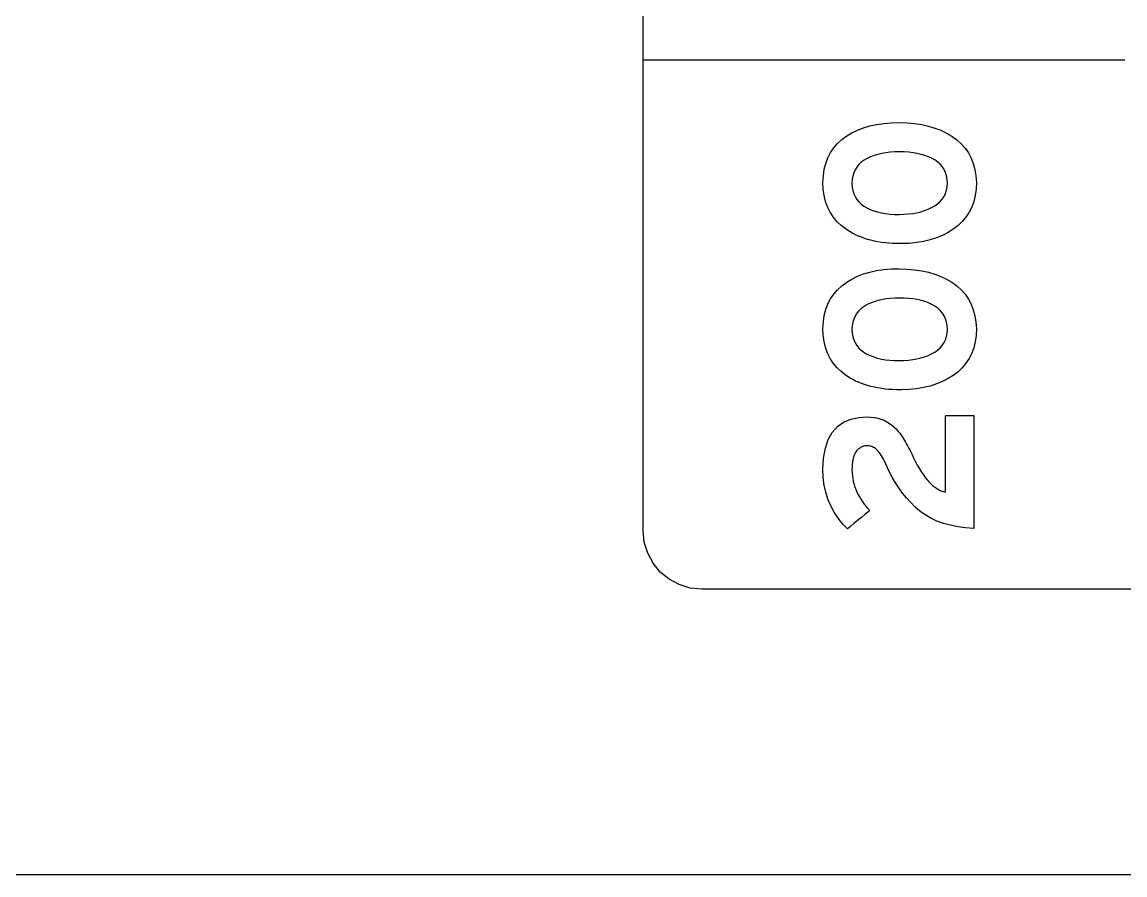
# Model space of a CAD drawing. Extents: x 1 to 47.7, y 0.2 to 35.
# Drawn here: x 34.021 to 34.958, y 2.26 to 2.985 of the extents above; entities that cross this region are included whole.
import ezdxf

# ---------------------------------------------------------------- set-up
doc = ezdxf.new("R2010")
doc.units = 0
doc.header["$MEASUREMENT"] = 0
doc.layers.add('8_0_____DWG', color=7, linetype='CONTINUOUS')

msp = doc.modelspace()

# ---------------------------------------------------------------- linework, layer by layer
at = {"layer": '8_0_____DWG'}
for points in [[(34.9649, 2.50297), (34.93353, 2.50297), (34.90309, 2.50297), (34.87366, 2.50297), (34.84533, 2.50297), (34.81814, 2.50297), (34.79219, 2.50297), (34.76754, 2.50297), (34.74426, 2.50297), (34.72243, 2.50297), (34.70212, 2.50297), (34.6834, 2.50297), (34.66634, 2.50297), (34.65102, 2.50297), (34.63751, 2.50297), (34.62588, 2.50297), (34.6162, 2.50297), (34.60854, 2.50297), (34.60299, 2.50297), (34.5996, 2.50297), (34.59874, 2.50297), (34.59846, 2.50297), (34.58838, 2.50399), (34.57899, 2.50691), (34.5705, 2.51152), (34.5631, 2.51762), (34.557, 2.52502), (34.55239, 2.53352), (34.54948, 2.54291), (34.54846, 2.55298), (34.54846, 2.55374), (34.54846, 2.55602), (34.54846, 2.55979), (34.54846, 2.56506), (34.54846, 2.5718), (34.54846, 2.58001), (34.54846, 2.58967), (34.54846, 2.60078), (34.54846, 2.61331), (34.54846, 2.62726), (34.54846, 2.64262), (34.54846, 2.65937), (34.54846, 2.67751), (34.54846, 2.69701), (34.54846, 2.71788), (34.54846, 2.74009), (34.54846, 2.76363), (34.54846, 2.7885), (34.54846, 2.81468), (34.54846, 2.84215), (34.54846, 2.87092), (34.54846, 2.90096), (34.54846, 2.93226), (34.54846, 2.96481), (34.54846, 2.9986)], [(34.54846, 2.95299), (34.95794, 2.95299)], [(36.39656, 2.2602), (36.00801, 2.2602), (35.61945, 2.2602), (35.42612, 2.2602), (35.23393, 2.2602), (35.04326, 2.2602), (34.85449, 2.2602), (34.76094, 2.2602), (34.66801, 2.2602), (34.57573, 2.2602), (34.48418, 2.2602), (34.39338, 2.2602), (34.30339, 2.2602), (34.21425, 2.2602), (34.12602, 2.2602), (34.03873, 2.2602), (33.95244, 2.2602)]]:
    msp.add_lwpolyline(points, dxfattribs=at)
for points in [[(34.7661, 2.89952), (34.77279, 2.89929), (34.77917, 2.89872), (34.78523, 2.8978), (34.79099, 2.89653), (34.79643, 2.89492), (34.80156, 2.89296), (34.80639, 2.89065), (34.8109, 2.888), (34.81509, 2.88498), (34.81885, 2.88159), (34.82212, 2.87787), (34.82491, 2.87382), (34.82723, 2.86943), (34.82906, 2.86471), (34.83042, 2.85965), (34.83129, 2.85427), (34.83169, 2.84854), (34.83143, 2.84283), (34.83066, 2.83746), (34.82942, 2.83241), (34.82771, 2.82769), (34.82552, 2.82329), (34.82286, 2.81923), (34.81973, 2.81549), (34.81612, 2.81207), (34.81204, 2.80896), (34.8076, 2.80615), (34.80285, 2.8037), (34.7978, 2.80162), (34.79245, 2.7999), (34.78679, 2.79855), (34.78082, 2.79756), (34.77455, 2.79693), (34.76797, 2.79667), (34.76383, 2.79669), (34.7605, 2.79681), (34.75725, 2.79703), (34.75407, 2.79734), (34.75097, 2.79775), (34.74794, 2.79825), (34.74499, 2.79885), (34.74211, 2.79955), (34.73931, 2.80032), (34.73659, 2.80113), (34.73396, 2.80203), (34.73142, 2.80303), (34.72897, 2.80413), (34.72661, 2.80532), (34.72433, 2.80661), (34.72215, 2.80799), (34.72005, 2.80946), (34.71672, 2.8121), (34.71313, 2.81555), (34.71002, 2.81932), (34.70738, 2.82341), (34.70522, 2.82782), (34.70353, 2.83256), (34.70231, 2.83762), (34.70157, 2.843), (34.70132, 2.84871), (34.70165, 2.85443), (34.70246, 2.85982), (34.70376, 2.86488), (34.70553, 2.8696), (34.70778, 2.87399), (34.71051, 2.87805), (34.71372, 2.88177), (34.71742, 2.88516), (34.72153, 2.88818), (34.72595, 2.89084), (34.73071, 2.89314), (34.73579, 2.89509), (34.74119, 2.89669), (34.74693, 2.89793), (34.75299, 2.89881), (34.75938, 2.89935)], [(34.76647, 2.87469), (34.76243, 2.8746), (34.75856, 2.87434), (34.75487, 2.8739), (34.75134, 2.87329), (34.74798, 2.8725), (34.74479, 2.87153), (34.74177, 2.8704), (34.73892, 2.86909), (34.73626, 2.86758), (34.73389, 2.86584), (34.73183, 2.8639), (34.73008, 2.86175), (34.72864, 2.85939), (34.72751, 2.85682), (34.72669, 2.85405), (34.72618, 2.85107), (34.72598, 2.84789), (34.72618, 2.84475), (34.72668, 2.84183), (34.72748, 2.83911), (34.72859, 2.83659), (34.73001, 2.83428), (34.73174, 2.83218), (34.73377, 2.83028), (34.7361, 2.82859), (34.73873, 2.82708), (34.74154, 2.82574), (34.74453, 2.82458), (34.74769, 2.8236), (34.75103, 2.82281), (34.75453, 2.82221), (34.75821, 2.82179), (34.76207, 2.82156), (34.7661, 2.82151), (34.77008, 2.8216), (34.7739, 2.82186), (34.77756, 2.82231), (34.78107, 2.82294), (34.78442, 2.82375), (34.78762, 2.82473), (34.79065, 2.8259), (34.79353, 2.82725), (34.79627, 2.82876), (34.79876, 2.83045), (34.80091, 2.83235), (34.80274, 2.83446), (34.80425, 2.83676), (34.80543, 2.83928), (34.80629, 2.842), (34.80682, 2.84492), (34.80702, 2.84805), (34.80682, 2.85124), (34.80629, 2.85422), (34.80545, 2.857), (34.80429, 2.85956), (34.8028, 2.86192), (34.801, 2.86408), (34.79887, 2.86602), (34.79643, 2.86775), (34.79372, 2.86925), (34.79088, 2.87052), (34.78788, 2.87163), (34.78471, 2.87256), (34.78139, 2.87333), (34.7779, 2.87392), (34.77425, 2.87435), (34.77044, 2.8746)], [(34.7661, 2.77531), (34.77279, 2.77508), (34.77917, 2.7745), (34.78523, 2.77357), (34.79099, 2.7723), (34.79643, 2.77069), (34.80156, 2.76873), (34.80639, 2.76643), (34.8109, 2.76379), (34.81509, 2.76077), (34.81885, 2.75737), (34.82212, 2.75365), (34.82491, 2.74959), (34.82723, 2.74521), (34.82906, 2.74048), (34.83042, 2.73543), (34.83129, 2.73004), (34.83169, 2.72432), (34.83143, 2.71861), (34.83066, 2.71324), (34.82942, 2.70819), (34.82771, 2.70347), (34.82552, 2.69907), (34.82286, 2.69501), (34.81973, 2.69127), (34.81612, 2.68786), (34.81204, 2.68475), (34.8076, 2.68193), (34.80285, 2.67949), (34.7978, 2.67741), (34.79245, 2.67569), (34.78679, 2.67433), (34.78082, 2.67334), (34.77455, 2.67272), (34.76797, 2.67245), (34.76383, 2.67247), (34.7605, 2.6726), (34.75725, 2.67281), (34.75407, 2.67313), (34.75097, 2.67354), (34.74794, 2.67404), (34.74499, 2.67464), (34.74211, 2.67534), (34.73931, 2.67611), (34.73659, 2.67692), (34.73396, 2.67782), (34.73142, 2.67882), (34.72897, 2.67991), (34.72661, 2.6811), (34.72433, 2.68239), (34.72215, 2.68377), (34.72005, 2.68525), (34.71672, 2.68788), (34.71313, 2.69133), (34.71002, 2.6951), (34.70738, 2.69919), (34.70522, 2.7036), (34.70353, 2.70834), (34.70231, 2.7134), (34.70157, 2.71878), (34.70132, 2.72449), (34.70165, 2.73021), (34.70246, 2.7356), (34.70376, 2.74066), (34.70553, 2.74538), (34.70778, 2.74977), (34.71051, 2.75382), (34.71372, 2.75754), (34.71742, 2.76093), (34.72153, 2.76396), (34.72595, 2.76662), (34.73071, 2.76893), (34.73579, 2.77088), (34.74119, 2.77247), (34.74693, 2.77371), (34.75299, 2.7746), (34.75938, 2.77513)], [(34.76647, 2.75046), (34.76243, 2.75037), (34.75856, 2.75011), (34.75487, 2.74967), (34.75134, 2.74906), (34.74798, 2.74828), (34.74479, 2.74731), (34.74177, 2.74618), (34.73892, 2.74486), (34.73626, 2.74335), (34.73389, 2.74162), (34.73183, 2.73968), (34.73008, 2.73753), (34.72864, 2.73517), (34.72751, 2.73261), (34.72669, 2.72983), (34.72618, 2.72685), (34.72598, 2.72366), (34.72618, 2.72053), (34.72668, 2.71761), (34.72748, 2.71489), (34.72859, 2.71237), (34.73001, 2.71007), (34.73174, 2.70796), (34.73377, 2.70606), (34.7361, 2.70437), (34.73873, 2.70286), (34.74154, 2.70152), (34.74453, 2.70036), (34.74769, 2.69939), (34.75103, 2.6986), (34.75453, 2.69799), (34.75821, 2.69757), (34.76207, 2.69733), (34.7661, 2.69728), (34.77008, 2.69737), (34.7739, 2.69764), (34.77756, 2.69809), (34.78107, 2.69872), (34.78442, 2.69953), (34.78762, 2.70052), (34.79065, 2.70169), (34.79353, 2.70303), (34.79627, 2.70454), (34.79876, 2.70623), (34.80091, 2.70813), (34.80274, 2.71023), (34.80425, 2.71254), (34.80543, 2.71506), (34.80629, 2.71778), (34.80682, 2.7207), (34.80702, 2.72384), (34.80682, 2.72703), (34.80629, 2.73001), (34.80545, 2.73278), (34.80429, 2.73534), (34.8028, 2.7377), (34.801, 2.73985), (34.79887, 2.74179), (34.79643, 2.74353), (34.79372, 2.74502), (34.79088, 2.74629), (34.78788, 2.7474), (34.78471, 2.74834), (34.78139, 2.7491), (34.7779, 2.7497), (34.77425, 2.75012), (34.77044, 2.75038)], [(34.82967, 2.55474), (34.82259, 2.55521), (34.8159, 2.55606), (34.80958, 2.5573), (34.80365, 2.55893), (34.7981, 2.56094), (34.79293, 2.56334), (34.78814, 2.56613), (34.78373, 2.56931), (34.7797, 2.57286), (34.77593, 2.57664), (34.77236, 2.5806), (34.769, 2.58473), (34.76584, 2.58904), (34.76288, 2.59353), (34.76013, 2.5982), (34.75758, 2.60304), (34.75523, 2.60806), (34.75361, 2.61178), (34.75279, 2.61344), (34.75195, 2.61499), (34.75112, 2.61642), (34.75027, 2.61774), (34.74943, 2.61893), (34.74858, 2.62001), (34.74772, 2.62097), (34.74686, 2.62182), (34.746, 2.62249), (34.74513, 2.62305), (34.74426, 2.62354), (34.74338, 2.62395), (34.7425, 2.62429), (34.74161, 2.62456), (34.74072, 2.62475), (34.73983, 2.62487), (34.73893, 2.62492), (34.73783, 2.62488), (34.73672, 2.62473), (34.73564, 2.62446), (34.73459, 2.62409), (34.73356, 2.6236), (34.73256, 2.623), (34.73159, 2.62228), (34.73064, 2.62145), (34.72973, 2.62051), (34.72896, 2.61931), (34.72827, 2.61796), (34.72768, 2.61646), (34.72717, 2.6148), (34.72675, 2.61298), (34.72643, 2.61101), (34.72619, 2.60889), (34.72603, 2.60661), (34.72599, 2.60419), (34.72611, 2.6018), (34.72634, 2.59945), (34.72666, 2.59716), (34.72709, 2.59491), (34.72762, 2.59271), (34.72825, 2.59056), (34.72898, 2.58846), (34.72982, 2.5864), (34.73076, 2.58439), (34.73177, 2.58243), (34.73285, 2.58053), (34.73399, 2.57869), (34.7352, 2.57691), (34.73647, 2.5752), (34.73781, 2.57355), (34.73922, 2.57196), (34.74069, 2.57043), (34.74084, 2.56969), (34.73935, 2.56845), (34.73695, 2.56645), (34.73397, 2.56398), (34.73075, 2.56132), (34.72764, 2.55873), (34.72495, 2.5565), (34.72303, 2.55491), (34.72222, 2.55423), (34.7182, 2.55838), (34.71423, 2.56327), (34.71079, 2.56841), (34.70788, 2.5738), (34.7055, 2.57945), (34.70365, 2.58535), (34.70234, 2.59151), (34.70156, 2.59792), (34.70131, 2.60494), (34.70188, 2.61449), (34.70339, 2.62288), (34.70584, 2.63013), (34.70923, 2.63622), (34.71356, 2.64116), (34.71883, 2.64495), (34.72505, 2.64758), (34.7322, 2.64906), (34.73869, 2.6494), (34.74192, 2.64924), (34.74499, 2.64887), (34.7479, 2.6483), (34.75064, 2.64752), (34.75322, 2.64654), (34.75564, 2.64535), (34.75789, 2.64397), (34.75997, 2.64237), (34.76144, 2.64108), (34.76245, 2.64015), (34.76343, 2.63918), (34.7644, 2.63815), (34.76535, 2.63707), (34.76628, 2.63594), (34.7672, 2.63475), (34.76809, 2.63352), (34.76896, 2.63224), (34.76983, 2.63085), (34.77069, 2.6294), (34.77156, 2.6279), (34.77242, 2.62636), (34.77328, 2.62477), (34.77414, 2.62314), (34.77501, 2.62146), (34.77587, 2.61974), (34.77673, 2.61797), (34.7784, 2.61452), (34.78009, 2.61119), (34.78176, 2.60809), (34.78341, 2.60521), (34.78504, 2.60256), (34.78664, 2.60013), (34.78822, 2.59793), (34.78978, 2.59596), (34.79132, 2.59421), (34.79293, 2.59263), (34.79454, 2.59121), (34.79615, 2.58993), (34.79778, 2.5888), (34.7994, 2.58782), (34.80103, 2.58698), (34.80267, 2.5863), (34.80431, 2.58576), (34.80535, 2.58584), (34.80535, 2.58975), (34.80535, 2.59715), (34.80535, 2.60688), (34.80535, 2.61779), (34.80535, 2.62873), (34.80535, 2.63855), (34.80535, 2.6461), (34.80535, 2.65023), (34.80565, 2.65066), (34.80742, 2.65066), (34.8104, 2.65066), (34.81416, 2.65066), (34.81828, 2.65066), (34.82231, 2.65066), (34.82583, 2.65066), (34.82841, 2.65066), (34.82963, 2.65066), (34.82967, 2.64848), (34.82967, 2.64035), (34.82967, 2.62781), (34.82967, 2.61255), (34.82967, 2.59626), (34.82967, 2.58064), (34.82967, 2.56738), (34.82967, 2.55818)]]:
    msp.add_lwpolyline(points, close=True, dxfattribs=at)

doc.saveas('drawing.dxf')
